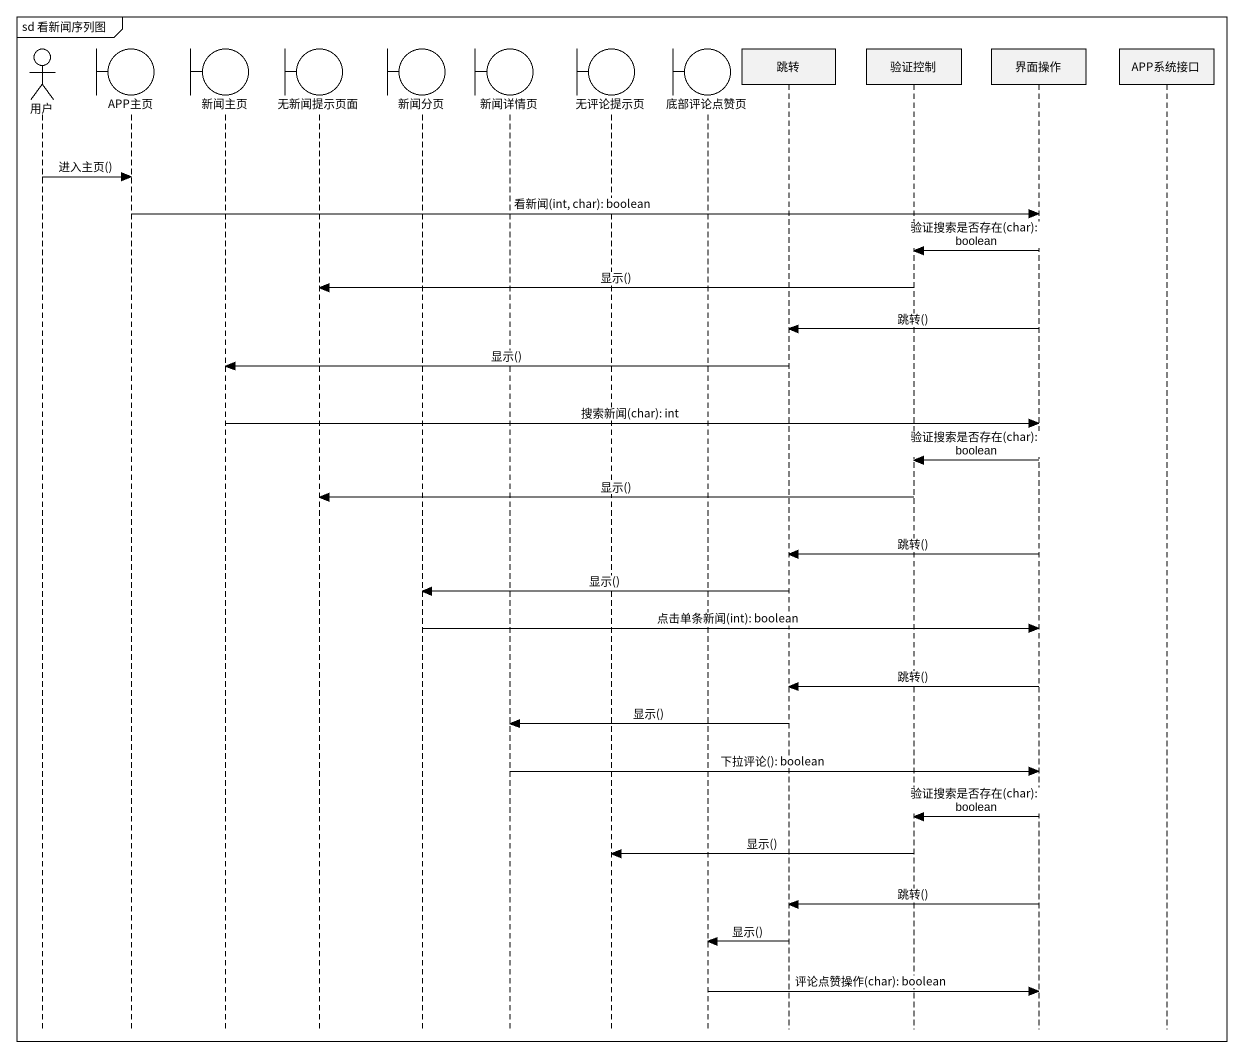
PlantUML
@startuml
mainframe sd 看新闻序列图
hide footbox
actor 用户
boundary APP主页
boundary 新闻主页
boundary 无新闻提示页面
boundary 新闻分页
boundary 新闻详情页
boundary 无评论提示页
boundary 底部评论点赞页
participant 跳转
participant 验证控制
participant 界面操作
participant APP系统接口

用户 -> APP主页 : 进入主页()
APP主页 -> 界面操作 : 看新闻(int, char): boolean
界面操作 -> 验证控制 : 验证搜索是否存在(char): boolean
验证控制 -> 无新闻提示页面 : 显示()
界面操作 -> 跳转 : 跳转()
跳转 -> 新闻主页 : 显示()
新闻主页 -> 界面操作 : 搜索新闻(char): int
界面操作 -> 验证控制 : 验证搜索是否存在(char): boolean
验证控制 -> 无新闻提示页面 : 显示()
界面操作 -> 跳转 : 跳转()
跳转 -> 新闻分页 : 显示()
新闻分页 -> 界面操作 : 点击单条新闻(int): boolean
界面操作 -> 跳转 : 跳转()
跳转 -> 新闻详情页 : 显示()
新闻详情页 -> 界面操作 : 下拉评论(): boolean
界面操作 -> 验证控制 : 验证搜索是否存在(char): boolean
验证控制 -> 无评论提示页 : 显示()
界面操作 -> 跳转 : 跳转()
跳转 -> 底部评论点赞页 : 显示()
底部评论点赞页 -> 界面操作 : 评论点赞操作(char): boolean
@enduml
